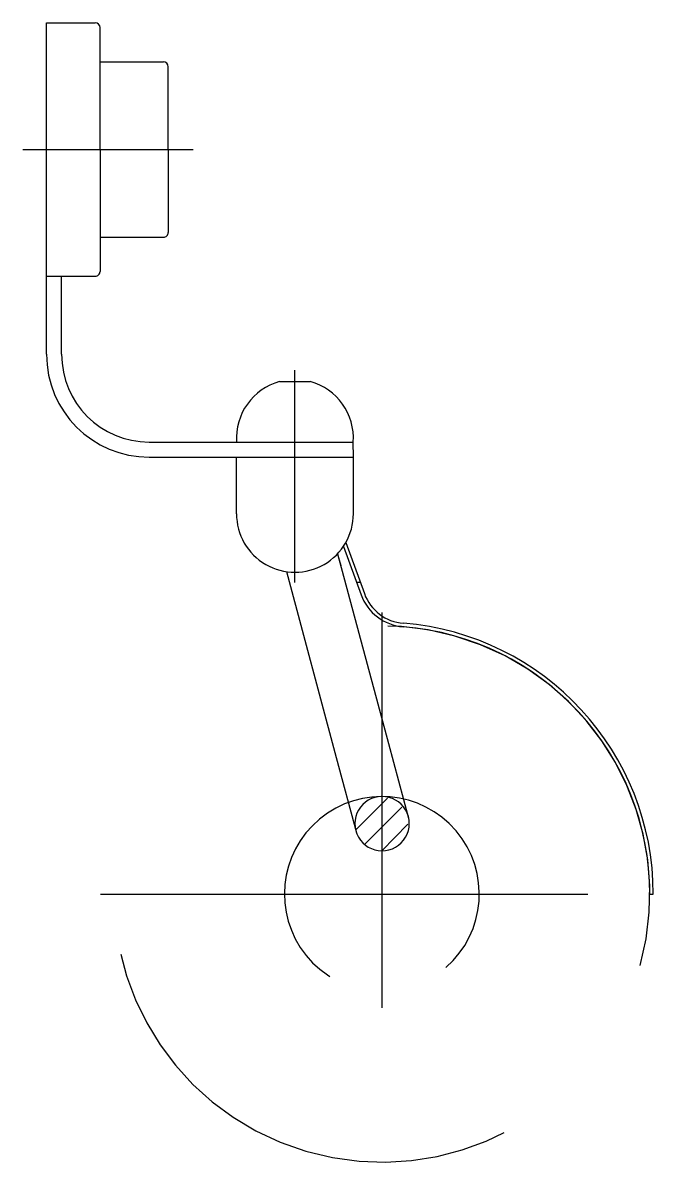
# Model space of a CAD drawing. Extents: x -0.684 to -0.552, y 408.913 to 409.147.
import ezdxf

# ---------------------------------------------------------------- set-up
doc = ezdxf.new("R2010")
doc.units = 0
doc.header["$LTSCALE"] = 0.2
doc.header["$MEASUREMENT"] = 0
for name, pattern in [('AXES', [0.5400000065565109, 0.300000011920929, -0.07999999821186066, 0.07999999821186066, -0.07999999821186066]), ('CACHE', [0.239999994635582, 0.119999997317791, -0.119999997317791]), ('CONTINU', [0]), ('DISCONTINU', [0.3250000029802323, 0.1749999970197678, -0.1500000059604645])]:
    doc.linetypes.add(name, pattern=pattern)
doc.layers.get('0').update_dxf_attribs({"linetype": 'CONTINUOUS'})
doc.layers.add('DECA_EIXOS', color=5, linetype='AXES')

msp = doc.modelspace()

# ---------------------------------------------------------------- linework, layer by layer
at = {"linetype": 'CONTINU'}
for points in [[(-0.6788749454716781, 409.0790052897711), (-0.6788749375244674, 409.1470053449092)], [(-0.6788749375244674, 409.1470053449092), (-0.6688749411389556, 409.1470053474921)], [(-0.6678749373678159, 409.1210053485848), (-0.6678749411444763, 409.1460054058008)], [(-0.6678749400870049, 409.1390053465292), (-0.6548749392056278, 409.1390053491121)], [(-0.6538749417923165, 409.1210053485848), (-0.65387493920945, 409.1380053507139)], [(-0.6678749373678159, 409.1210053485848), (-0.6678749411427767, 409.0960053470275)], [(-0.6538749417923165, 409.1210053485848), (-0.6538749392099605, 409.1040053800464)], [(-0.6678749400857881, 409.1030053442826), (-0.6548749392056278, 409.1030053480576)], [(-0.6788749470612101, 409.0950053459026), (-0.6688749411389556, 409.0950053464987)], [(-0.6757749429999793, 409.0790052884395), (-0.6757749461789855, 409.0950053460874)], [(-0.6310249139361561, 409.0734053706217), (-0.6247249783468142, 409.073405367522)], [(-0.6577749482345844, 409.0610053511983), (-0.6278749518257689, 409.0610053464299)], [(-0.6358749438479154, 409.0610053464299), (-0.6198749407301368, 409.0610053464299)], [(-0.6278749518257689, 409.0610053464299), (-0.6159099543861595, 409.0610053188777)], [(-0.615874963792549, 409.0579053638265), (-0.6159099543861595, 409.0610053188777)], [(-0.6577749545924129, 409.0579053550844), (-0.615874963792549, 409.0579053638265)], [(-0.6398745822289905, 409.0463054132456), (-0.6398749398589888, 409.0579053638265)], [(-0.6158750035310305, 409.0463054083442), (-0.615874963792549, 409.0579053638265)], [(-0.6179114398390992, 409.0396174051268), (-0.6143012172609121, 409.0296983311088)], [(-0.6174359759926218, 409.0403869066205), (-0.61362674564792, 409.029921117727)], [(-0.6191255816319176, 409.0380926249993), (-0.6087067791885981, 408.9992091273885)], [(-0.61892557117843, 409.0373461758721), (-0.6184903425155164, 409.035721880492)], [(-0.629637297380923, 409.0344355384683), (-0.6194172533721428, 408.9963392640034)], [(-0.6152490172629737, 409.0323024083287), (-0.6144934633422932, 409.0323024083287)], [(-0.6087067791885981, 408.9992091273885), (-0.6046000224605549, 408.9838368766229)], [(-0.6194172533721428, 408.9963392640034), (-0.6152784730523855, 408.9808930900996)], [(-0.6154320242231588, 408.9814006995481), (-0.6088653942939939, 408.9879673294773)], [(-0.6100429785729423, 408.9772020055125), (-0.6047330346513976, 408.9826715889446)], [(-0.5550429842733434, 408.9682834297453), (-0.5543330022601051, 408.9683024959934)]]:
    msp.add_lwpolyline(points, dxfattribs=at)
for points in [[(-0.6678749411444763, 409.1460054058008, 0.4141964853649527), (-0.6688749411389556, 409.1470053474921)], [(-0.65387493920945, 409.1380053507139, 0.4142130943600781), (-0.6548749392056278, 409.1390053491121)], [(-0.6548749392056278, 409.1030053480576, 0.4142229328459678), (-0.6538749392099605, 409.1040053800464)], [(-0.6688749411389556, 409.0950053464987, 0.4142137183774685), (-0.6678749411427767, 409.0960053470275)], [(-0.6788749454716781, 409.0790052897711, 0.4142127823514863), (-0.6577749545924129, 409.0579053550844)], [(-0.6757749429999793, 409.0790052884395, 0.4142126263472161), (-0.6577749482345844, 409.0610053511983)], [(-0.6310249139361561, 409.0734053706217, 0.3574590801698926), (-0.6398399504019683, 409.0610053354168)], [(-0.6159099543861595, 409.0610053188777, 0.3574591928198043), (-0.6247249783468142, 409.073405367522)], [(-0.6398745822289905, 409.0463054132456, 1.000018704390222), (-0.6158750035310305, 409.0463054083442)], [(-0.6143012172609121, 409.0296983311088, 0.2942283310396867), (-0.6056885671343115, 409.023129850822)], [(-0.61362674564792, 409.029921117727, 0.2936448917017527), (-0.6056324805273945, 409.0238376226357)], [(-0.5550429842733434, 408.9682834297453, 0.3912873255822548), (-0.6056885671343115, 409.023129850822)], [(-0.5543330022601051, 408.9683024959934, 0.3912840342280274), (-0.6056324805273945, 409.0238376226357)], [(-0.6100429785729423, 408.9883020315535, 1.00109108398892), (-0.6100429785729423, 408.9772020055125)], [(-0.6100429785729423, 408.9772020055125, 1.014838577307926), (-0.6100429785729423, 408.9883020315535)]]:
    msp.add_lwpolyline(points, format="xyb", dxfattribs=at)
at = {"linetype": 'CACHE'}
for points in [[(-0.5570321833975724, 408.9536445516849, 172.5664141416325), (-0.5573861528049997, 408.9524198502276)], [(-0.5968876689645028, 408.9532386511872, 78.4338797565425), (-0.5976726277862181, 408.9525876618341)]]:
    msp.add_lwpolyline(points, format="xyb", dxfattribs=at)
at = {"linetype": 'DISCONTINU'}
msp.add_lwpolyline([(-0.6136174481464877, 408.9785012446245), (-0.6059733579819753, 408.9861453093438)], dxfattribs=at)
at = {"layer": 'DECA_EIXOS'}
for points in [[(-0.6837390196490264, 409.1210053485848), (-0.6488012229886564, 409.1210053485848)], [(-0.6278749518257689, 409.032192071394), (-0.6278749518257689, 409.0757837929374)], [(-0.6100429785729423, 409.0260525007895), (-0.6100429785729423, 408.9449689220789)], [(-0.6677929786006338, 408.9683024959934), (-0.5522929785452507, 408.9683024959934)]]:
    msp.add_lwpolyline(points, dxfattribs=at)

doc.saveas('drawing.dxf')
